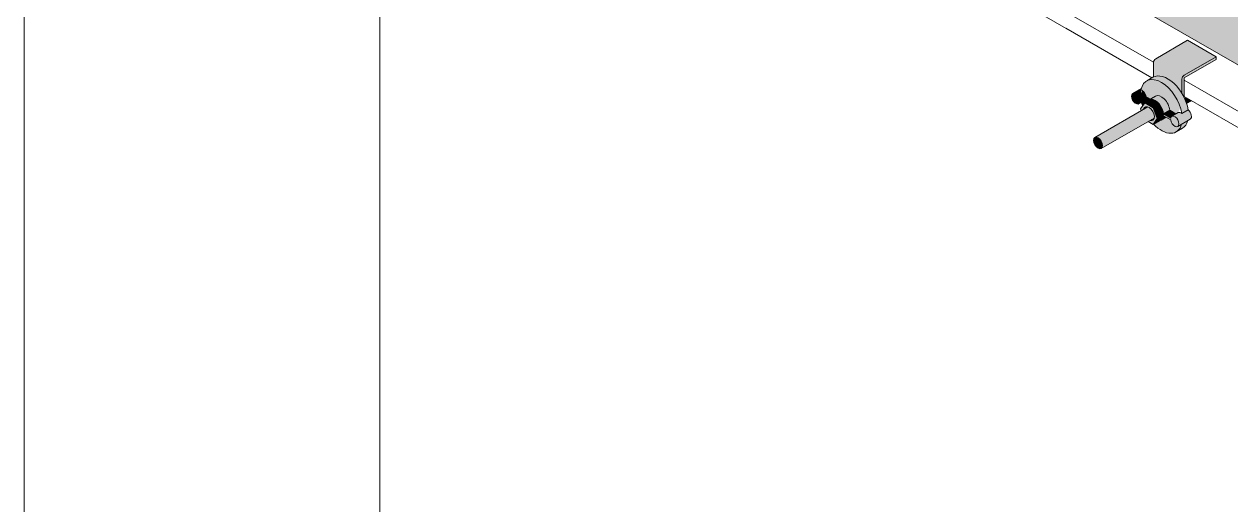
# Model space of a CAD drawing. Extents: x -23436 to 4767, y -4638 to 9755.
# Drawn here: x -15921.4 to -15683.9, y 8182.1 to 8276.8 of the extents above; entities that cross this region are included whole.
import ezdxf

# ---------------------------------------------------------------- set-up
doc = ezdxf.new("R2010")
doc.units = 0
doc.layers.get('0').update_dxf_attribs({"lineweight": 13})
for name, color, linetype, lineweight in [('Demarcação 1', 252, 'Continuous', 9), ('Demarcação 2', 254, 'Continuous', 9), ('FOLHA MB', 7, 'Continuous', 13), ('Madeira', 100, 'Continuous', 13)]:
    doc.layers.add(name, color=color, linetype=linetype, lineweight=lineweight)
doc.layers.add('MB Logo', color=255, linetype='Continuous')

# ---------------------------------------------------------------- blocks, each defined once
blk = doc.blocks.new('A$C169d8357')
at = {"layer": 'FOLHA MB', "color": 1}
for points in [[(0, 1199.93842203898), (0, 149.9384220389802), (1485.020408163266, 149.9384220389802), (1485.020408163266, 1199.93842203898)], [(70, 1169.93842203898), (70, 179.9384220389802), (1455.020408163266, 179.9384220389802), (1455.020408163266, 1169.93842203898)]]:
    blk.add_lwpolyline(points, close=True, dxfattribs=at)

msp = doc.modelspace()

# ---------------------------------------------------------------- hatches: boundary and pattern name
at = {"layer": 'Demarcação 1'}
h = msp.add_hatch(color=256, dxfattribs=at)
h.dxf.hatch_style = 1
h.set_gradient(color1=(132, 132, 132), tint=1, name='SPHERICAL')
edge = h.paths.add_edge_path()
edge.add_line((-15686.81930818582, 8270.338344728307), (-15692.43232181504, 8273.579019658102))
edge.add_line((-15692.43232181503, 8273.579019658102), (-15698.71889707933, 8269.949463736828))
edge.add_ellipse((-15698.71889707933, 8269.43095574804), major_axis=(-0.3175200000000008, -0.5499607724192708), ratio=0.577350269189626, start_angle=224.9999999998697, end_angle=314.9999999999998)
edge.add_line((-15699.16793816971, 8269.171701753665), (-15699.16793816971, 8266.338954623388))
edge.add_ellipse((-15696.36143135534, 8261.264454925265), major_axis=(-2.900423076923077, 5.023680132676035), ratio=0.577350269189626, start_angle=271.82644889274303, end_angle=358.17355110726766, ccw=False)
edge.add_line((-15693.55492454078, 8263.09827969374), (-15693.55492454078, 8266.041448284794))
edge.add_ellipse((-15693.10588345046, 8266.190280818359), major_axis=(0.3175200000000008, 0.5499607724192708), ratio=0.577350269189626, start_angle=44.9999999999348, end_angle=134.9999999999675, ccw=False)
edge.add_line((-15693.10588345046, 8266.708788807118), (-15686.81930818576, 8270.338344728305))
h = msp.add_hatch(color=256, dxfattribs=at)
h.dxf.hatch_style = 1
h.set_gradient(color1=(132, 132, 132), tint=1, name='SPHERICAL')
edge = h.paths.add_edge_path()
edge.add_line((-15686.81930818582, 8269.819836739633), (-15686.81930818582, 8270.338344728305))
edge.add_line((-15686.81930818582, 8270.338344728307), (-15693.10588345046, 8266.70878880712))
edge.add_ellipse((-15693.10588345046, 8266.190280818359), major_axis=(0.3175200000000008, 0.5499607724192708), ratio=0.577350269189626, start_angle=44.99999999993487, end_angle=134.9999999999675)
edge.add_line((-15693.55492454078, 8265.931026824), (-15693.55492454078, 8263.098279693739))
edge.add_ellipse((-15696.36143135534, 8261.264454925265), major_axis=(-2.900423076923077, 5.023680132676035), ratio=0.577350269189626, start_angle=262.4688479150752, end_angle=271.82644889274303, ccw=False)
edge.add_line((-15693.10588345046, 8262.2661400094), (-15693.10588345046, 8266.190280818359))
edge.add_line((-15693.10588345046, 8266.190280818359), (-15686.81930818576, 8269.819836739633))
h = msp.add_hatch(color=256, dxfattribs=at)
h.dxf.hatch_style = 1
h.set_gradient(color1=(132, 132, 132), tint=1, name='SPHERICAL')
edge = h.paths.add_edge_path()
edge.add_ellipse((-15697.59197665074, 8260.553999267497), major_axis=(2.900423076923077, -5.023680132676035), ratio=0.577350269189626, start_angle=56.29308563726577, end_angle=180.0000000000022)
edge.add_ellipse((-15697.59197665074, 8260.553999267497), major_axis=(2.900423076923077, -5.023680132676035), ratio=0.577350269189626, start_angle=180.0000000000022, end_angle=210.153771802942)
edge.add_ellipse((-15697.59197665074, 8260.553999267497), major_axis=(2.900423076923077, -5.023680132676035), ratio=0.577350269189626, start_angle=210.153771802942, end_angle=213.7069143627306)
edge.add_ellipse((-15701.44768524378, 8262.780093661604), major_axis=(0.580084615384616, -1.004736026535201), ratio=0.5773502691896261, start_angle=56.536959032804816, end_angle=146.7236510024918, ccw=False)
edge.add_line((-15700.64389642257, 8262.505480811373), (-15699.74824240627, 8261.98837472396))
edge.add_line((-15699.74824240627, 8261.988374723887), (-15698.61724346583, 8262.641357266688))
edge.add_ellipse((-15697.59197665074, 8260.553999267497), major_axis=(1.160169230769228, -2.009472053070409), ratio=0.5773502691896264, start_angle=50.739170477262576, end_angle=180, ccw=False)
edge.add_line((-15695.95947383732, 8259.800928170887), (-15694.73236458252, 8259.092456312363))
edge.add_line((-15694.73236458252, 8259.09245631235), (-15694.18635978129, 8259.407692331306))
edge.add_ellipse((-15693.73626805794, 8258.327904873579), major_axis=(0.580084615384616, -1.004736026535201), ratio=0.5773502691896261, start_angle=123.276348997522, end_angle=180, ccw=False)
h = msp.add_hatch(color=256, dxfattribs=at)
h.dxf.hatch_style = 1
h.set_gradient(color1=(132, 132, 132), tint=1, name='SPHERICAL')
edge = h.paths.add_edge_path()
edge.add_ellipse((-15696.36143135534, 8261.264454925265), major_axis=(-2.900423076923077, 5.023680132676035), ratio=0.577350269189626, start_angle=271.826448892743, end_angle=358.1735511072677)
edge.add_ellipse((-15696.36143135534, 8261.264454925265), major_axis=(-2.900423076923077, 5.023680132676035), ratio=0.577350269189626, start_angle=358.1735511072677, end_angle=360.0000000000026)
edge.add_line((-15699.26185443192, 8266.288135057906), (-15700.49239972732, 8265.577679400254))
edge.add_ellipse((-15697.59197665074, 8260.553999267497), major_axis=(2.900423076923077, -5.023680132676035), ratio=0.577350269189626, start_angle=56.29308563726602, end_angle=180.0000000000024, ccw=False)
edge.add_line((-15693.56957717075, 8259.159178985698), (-15692.33903187494, 8259.86963464332))
edge.add_ellipse((-15696.36143135534, 8261.264454925265), major_axis=(-2.900423076923077, 5.023680132676035), ratio=0.577350269189626, start_angle=236.2930856372657, end_angle=249.994809911856)
edge.add_ellipse((-15696.36143135534, 8261.264454925265), major_axis=(-2.900423076923077, 5.023680132676035), ratio=0.577350269189626, start_angle=249.994809911856, end_angle=256.001000546177)
edge.add_ellipse((-15696.36143135534, 8261.264454925265), major_axis=(-2.900423076923077, 5.023680132676035), ratio=0.577350269189626, start_angle=256.001000546177, end_angle=260.5320794259401)
edge.add_ellipse((-15696.36143135534, 8261.264454925265), major_axis=(-2.900423076923077, 5.023680132676035), ratio=0.577350269189626, start_angle=260.5320794259401, end_angle=262.4688479150752)
edge.add_ellipse((-15696.36143135534, 8261.264454925265), major_axis=(-2.900423076923077, 5.023680132676035), ratio=0.577350269189626, start_angle=262.4688479150752, end_angle=271.826448892743)
h = msp.add_hatch(color=256, dxfattribs=at)
h.dxf.hatch_style = 1
h.set_gradient(color1=(132, 132, 132), tint=1, name='SPHERICAL')
edge = h.paths.add_edge_path()
edge.add_ellipse((-15702.678230539, 8262.069638003952), major_axis=(0.580084615384616, -1.004736026535201), ratio=0.5773502691896261, start_angle=56.53695903281174, end_angle=180.0000000000032)
edge.add_ellipse((-15702.678230539, 8262.069638003952), major_axis=(0.580084615384616, -1.004736026535201), ratio=0.5773502691896261, start_angle=180.0000000000032, end_angle=360.0000000000787)
edge.add_ellipse((-15702.678230539, 8262.069638003952), major_axis=(0.580084615384616, -1.004736026535201), ratio=0.5773502691896261, start_angle=360.0000000000787, end_angle=393.4630409671884)
edge.add_line((-15701.87444171785, 8261.416115469568), (-15701.07806606612, 8260.956327772576))
edge.add_line((-15701.07806606612, 8260.956327772577), (-15700.88861122423, 8261.22585565263))
edge.add_line((-15700.88861122423, 8261.225855652629), (-15701.87444171785, 8261.795025153471))
h = msp.add_hatch(color=256, dxfattribs=at)
h.dxf.hatch_style = 1
h.set_gradient(color1=(132, 132, 132), tint=1, name='SPHERICAL')
edge = h.paths.add_edge_path()
edge.add_ellipse((-15701.44768524378, 8262.780093661604), major_axis=(0.580084615384616, -1.004736026535201), ratio=0.5773502691896261, start_angle=56.53695903280461, end_angle=146.7236510024917)
edge.add_ellipse((-15697.59197665074, 8260.553999267497), major_axis=(2.900423076923077, -5.023680132676035), ratio=0.577350269189626, start_angle=210.1537718029421, end_angle=213.7069143627307, ccw=False)
edge.add_line((-15701.55686320712, 8264.056707770207), (-15703.25831515445, 8263.074374030497))
edge.add_ellipse((-15702.678230539, 8262.069638003952), major_axis=(0.580084615384616, -1.004736026535201), ratio=0.5773502691896261, start_angle=56.53695903281192, end_angle=180.0000000000038, ccw=False)
edge.add_line((-15701.87444171785, 8261.79502515369), (-15700.64389642257, 8262.505480811371))
h = msp.add_hatch(color=256, dxfattribs=at)
h.dxf.hatch_style = 1
h.set_gradient(color1=(132, 132, 132), tint=1, name='SPHERICAL')
edge = h.paths.add_edge_path()
edge.add_line((-15700.64389642257, 8262.505480811373), (-15701.87444171785, 8261.795025153691))
edge.add_line((-15701.87444171785, 8261.79502515369), (-15700.88861122423, 8261.225855652629))
edge.add_line((-15700.88861122423, 8261.225855652629), (-15700.87343077226, 8261.247452118136))
edge.add_line((-15700.8734307722, 8261.247452118138), (-15700.24343326168, 8261.611181350405))
edge.add_ellipse((-15698.82252194602, 8259.843543609948), major_axis=(1.160169230769228, -2.009472053070409), ratio=0.5773502691896264, start_angle=179.9999999999906, end_angle=194.9999999998853, ccw=False)
edge.add_line((-15699.98269117715, 8261.853015662819), (-15699.74824240627, 8261.988374723885))
edge.add_line((-15699.74824240627, 8261.988374723887), (-15700.64389642256, 8262.505480811373))
h = msp.add_hatch(color=256, dxfattribs=at)
h.dxf.hatch_style = 1
h.set_gradient(color1=(132, 132, 132), tint=1, name='SPHERICAL')
edge = h.paths.add_edge_path()
edge.add_line((-15698.41234018116, 8258.185813741984), (-15699.23270371147, 8260.300177907768))
edge.add_line((-15699.23270371153, 8260.300177907884), (-15700.8734307722, 8261.247452118136))
edge.add_line((-15700.8734307722, 8261.247452118138), (-15700.88861122417, 8261.22585565263))
edge.add_line((-15700.88861122423, 8261.225855652629), (-15701.07806606612, 8260.956327772576))
edge.add_line((-15701.07806606612, 8260.956327772577), (-15701.69379430291, 8260.08036216246))
edge.add_line((-15701.69379430291, 8260.080362162458), (-15701.55812806238, 8259.730702742097))
edge.add_line((-15701.55812806239, 8259.73070274188), (-15701.09480871759, 8259.998200290509))
edge.add_ellipse((-15700.05306724201, 8259.133087952265), major_axis=(-0.7541100000000018, 1.306156834495764), ratio=0.5773502691896261, start_angle=355.3200786188029, end_angle=392.6368975035609, ccw=False)
edge.add_ellipse((-15700.05306724201, 8259.133087952265), major_axis=(-0.7541100000000018, 1.306156834495764), ratio=0.5773502691896261, start_angle=349.0253361099256, end_angle=355.3200786188029, ccw=False)
edge.add_ellipse((-15700.05306724201, 8259.133087952265), major_axis=(-0.7541100000000018, 1.306156834495764), ratio=0.5773502691896261, start_angle=342.5928085264702, end_angle=349.0253361099256, ccw=False)
edge.add_ellipse((-15700.05306724201, 8259.133087952265), major_axis=(-0.7541100000000018, 1.306156834495764), ratio=0.5773502691896261, start_angle=335.92411531679977, end_angle=342.5928085264702, ccw=False)
edge.add_ellipse((-15700.05306724201, 8259.133087952265), major_axis=(-0.7541100000000018, 1.306156834495764), ratio=0.5773502691896261, start_angle=328.8867134268062, end_angle=335.92411531679977, ccw=False)
edge.add_line((-15700.2800493381, 8260.468601837705), (-15700.28140576572, 8260.467818703642))
edge.add_ellipse((-15700.05306724201, 8259.133087952265), major_axis=(-0.7541100000000018, 1.306156834495764), ratio=0.5773502691896261, start_angle=212.6368975035226, end_angle=327.36310249634704, ccw=False)
edge.add_ellipse((-15699.27372188795, 8259.583043202081), major_axis=(-0.7541100000000018, 1.306156834495764), ratio=0.5773502691896261, start_angle=147.3631024964392, end_angle=148.8867134268343, ccw=False)
edge.add_ellipse((-15700.05306724201, 8259.133087952265), major_axis=(-0.7541100000000018, 1.306156834495764), ratio=0.5773502691896261, start_angle=204.0758846831674, end_angle=211.1132865732151, ccw=False)
edge.add_ellipse((-15700.05306724201, 8259.133087952265), major_axis=(-0.7541100000000018, 1.306156834495764), ratio=0.5773502691896261, start_angle=197.407191473494, end_angle=204.0758846831674, ccw=False)
edge.add_ellipse((-15700.05306724201, 8259.133087952265), major_axis=(-0.7541100000000018, 1.306156834495764), ratio=0.5773502691896261, start_angle=190.974663889962, end_angle=197.407191473494, ccw=False)
edge.add_ellipse((-15700.05306724201, 8259.133087952265), major_axis=(-0.7541100000000018, 1.306156834495764), ratio=0.5773502691896261, start_angle=184.679921381206, end_angle=190.974663889962, ccw=False)
edge.add_ellipse((-15700.05306724201, 8259.133087952265), major_axis=(-0.7541100000000018, 1.306156834495764), ratio=0.5773502691896261, start_angle=147.3631024964392, end_angle=184.679921381206, ccw=False)
edge.add_line((-15699.82472871789, 8257.798357200743), (-15700.20389855738, 8257.579443391973))
edge.add_line((-15700.20389855744, 8257.579443391973), (-15699.23270371147, 8257.018723786205))
edge.add_line((-15699.23270371153, 8257.018723786206), (-15698.41234018116, 8258.185813741986))
h = msp.add_hatch(color=256, dxfattribs=at)
h.dxf.hatch_style = 1
h.set_gradient(color1=(132, 132, 132), tint=1, name='SPHERICAL')
h.paths.add_polyline_path([(-15699.64288547692, 8261.957907775832), (-15700.8734307722, 8261.247452118138), (-15699.23270371153, 8260.300177907884), (-15698.00215841624, 8261.010633565667)])
h = msp.add_hatch(color=256, dxfattribs=at)
h.dxf.hatch_style = 1
h.set_gradient(color1=(132, 132, 132), tint=1, name='SPHERICAL')
edge = h.paths.add_edge_path()
edge.add_ellipse((-15697.59197665074, 8260.553999267497), major_axis=(1.160169230769228, -2.009472053070409), ratio=0.5773502691896264, start_angle=50.73917047726241, end_angle=180)
edge.add_line((-15698.75214588186, 8262.563471320631), (-15699.98269117703, 8261.853015663022))
edge.add_ellipse((-15698.82252194602, 8259.843543609948), major_axis=(1.160169230769228, -2.009472053070409), ratio=0.5773502691896264, start_angle=165.000000000028, end_angle=179.9999999999906, ccw=False)
edge.add_ellipse((-15698.82252194602, 8259.843543609948), major_axis=(1.160169230769228, -2.009472053070409), ratio=0.5773502691896264, start_angle=104.9999999999738, end_angle=165.000000000028, ccw=False)
edge.add_ellipse((-15698.82252194602, 8259.843543609948), major_axis=(1.160169230769228, -2.009472053070409), ratio=0.5773502691896264, start_angle=50.739170477262576, end_angle=104.9999999999738, ccw=False)
edge.add_line((-15697.19001913302, 8259.090472513308), (-15695.95947383726, 8259.800928170887))
h = msp.add_hatch(color=256, dxfattribs=at)
h.dxf.hatch_style = 1
h.set_gradient(color1=(132, 132, 132), tint=1, name='SPHERICAL')
h.paths.add_polyline_path([(-15698.00215841624, 8261.010633565667), (-15699.23270371153, 8260.300177907884), (-15698.41234018116, 8258.185813741984), (-15697.18179488576, 8258.896269399624)])
h = msp.add_hatch(color=256, dxfattribs=at)
h.dxf.hatch_style = 1
h.set_gradient(color1=(132, 132, 132), tint=1, name='SPHERICAL')
edge = h.paths.add_edge_path()
edge.add_ellipse((-15694.96681335322, 8257.61744921594), major_axis=(0.580084615384616, -1.004736026535201), ratio=0.5773502691896261, start_angle=360.0000000000039, end_angle=540.0000000000034)
edge.add_ellipse((-15694.96681335322, 8257.61744921594), major_axis=(0.580084615384616, -1.004736026535201), ratio=0.5773502691896261, start_angle=180.0000000000032, end_angle=213.4630409671917)
edge.add_line((-15695.77060217484, 8258.27097175018), (-15697.19001913302, 8259.090472513295))
edge.add_ellipse((-15698.82252194602, 8259.843543609948), major_axis=(1.160169230769228, -2.009472053070409), ratio=0.5773502691896264, start_angle=50.73917047726241, end_angle=104.9999999999736)
edge.add_line((-15698.00215841624, 8261.010633565667), (-15697.18179488576, 8258.896269399753))
edge.add_line((-15697.18179488576, 8258.896269399624), (-15698.0021584163, 8257.729179443975))
edge.add_ellipse((-15698.82252194602, 8259.843543609948), major_axis=(1.160169230769228, -2.009472053070409), ratio=0.5773502691896264, start_angle=345.000000000011, end_angle=360.0000000000275)
edge.add_ellipse((-15698.82252194602, 8259.843543609948), major_axis=(1.160169230769228, -2.009472053070409), ratio=0.5773502691896264, start_angle=360.0000000000275, end_angle=399.2608295227375)
edge.add_line((-15697.19001913302, 8258.711562829187), (-15695.77060217461, 8257.892062066217))
edge.add_ellipse((-15694.96681335322, 8257.61744921594), major_axis=(0.580084615384616, -1.004736026535201), ratio=0.5773502691896261, start_angle=236.5369590328082, end_angle=360.0000000000039)
h = msp.add_hatch(color=256, dxfattribs=at)
h.dxf.hatch_style = 1
h.set_gradient(color1=(132, 132, 132), tint=1, name='SPHERICAL')
edge = h.paths.add_edge_path()
edge.add_line((-15692.26393140594, 8262.009810159107), (-15692.71297249638, 8262.269064153377))
edge.add_line((-15692.71297249645, 8262.269064153363), (-15693.02341210165, 8262.089831763798))
edge.add_ellipse((-15696.36143135534, 8261.264454925265), major_axis=(-2.900423076923077, 5.023680132676035), ratio=0.577350269189626, start_angle=256.0010005461773, end_angle=260.5320794259402, ccw=False)
edge.add_line((-15692.84552428288, 8261.674027355017), (-15692.26393140595, 8262.009810159005))
h = msp.add_hatch(color=256, dxfattribs=at)
h.dxf.hatch_style = 1
h.set_gradient(color1=(132, 132, 132), tint=1, name='SPHERICAL')
edge = h.paths.add_edge_path()
edge.add_line((-15691.68268481326, 8261.674227282354), (-15692.26393140594, 8262.009810159092))
edge.add_line((-15692.26393140594, 8262.009810159107), (-15692.84552428287, 8261.674027355104))
edge.add_ellipse((-15696.36143135534, 8261.264454925265), major_axis=(-2.900423076923077, 5.023680132676035), ratio=0.577350269189626, start_angle=249.99480991185618, end_angle=256.0010005461773, ccw=False)
edge.add_line((-15692.64376506324, 8261.119347341075), (-15691.68268481326, 8261.674227282354))
h = msp.add_hatch(color=256, dxfattribs=at)
h.dxf.hatch_style = 1
h.set_gradient(color1=(132, 132, 132), tint=1, name='SPHERICAL')
edge = h.paths.add_edge_path()
edge.add_ellipse((-15700.05306724201, 8259.133087952265), major_axis=(-0.7541100000000018, 1.306156834495764), ratio=0.5773502691896261, start_angle=212.6368975035515, end_angle=327.3631024963468)
edge.add_line((-15700.28140576572, 8260.467818703657), (-15710.69222460965, 8254.457129641649))
edge.add_ellipse((-15710.05718461003, 8253.35720809675), major_axis=(0.6350400000000023, -1.099921544838537), ratio=0.5773502691896261, start_angle=0, end_angle=179.9999999999757, ccw=False)
edge.add_ellipse((-15710.05718461003, 8253.35720809675), major_axis=(0.6350400000000023, -1.099921544838537), ratio=0.5773502691896261, start_angle=179.9999999999754, end_angle=359.9999999999752)
edge.add_line((-15709.42214461007, 8252.257286551825), (-15699.01132576602, 8258.267975613935))
h = msp.add_hatch(color=256, dxfattribs=at)
h.dxf.hatch_style = 1
h.set_gradient(color1=(132, 132, 132), tint=1, name='SPHERICAL')
edge = h.paths.add_edge_path()
edge.add_ellipse((-15694.96681335322, 8257.61744921594), major_axis=(0.580084615384616, -1.004736026535201), ratio=0.5773502691896261, start_angle=236.53695903280828, end_angle=360.0000000000037, ccw=False)
edge.add_line((-15695.77060217484, 8257.892062066217), (-15696.66625619084, 8258.409168153587))
edge.add_line((-15696.66625619084, 8258.409168153397), (-15697.6623527156, 8257.834071556841))
edge.add_ellipse((-15698.82252194602, 8259.843543609948), major_axis=(1.160169230769228, -2.009472053070409), ratio=0.5773502691896264, start_angle=345.0000000000109, end_angle=360.0000000000275, ccw=False)
edge.add_line((-15698.00215841624, 8257.729179443988), (-15699.1465262852, 8257.068478346664))
edge.add_ellipse((-15697.59197665074, 8260.553999267497), major_axis=(2.900423076923077, -5.023680132676035), ratio=0.577350269189626, start_angle=292.7288384360598, end_angle=360.0000000000268)
edge.add_ellipse((-15697.59197665074, 8260.553999267497), major_axis=(2.900423076923077, -5.023680132676035), ratio=0.577350269189626, start_angle=360.0000000000268, end_angle=390.1537718029654)
edge.add_line((-15693.62709009424, 8257.051290764975), (-15694.38672873853, 8256.612713189337))
h = msp.add_hatch(color=256, dxfattribs=at)
h.dxf.hatch_style = 1
h.set_gradient(color1=(132, 132, 132), tint=1, name='SPHERICAL')
h.paths.add_polyline_path([(-15697.18179488576, 8258.896269399624), (-15698.41234018116, 8258.185813741984), (-15699.23270371153, 8257.018723786206), (-15698.00215841624, 8257.729179443988)])
h = msp.add_hatch(color=256, dxfattribs=at)
h.dxf.hatch_style = 1
h.set_gradient(color1=(132, 132, 132), tint=1, name='SPHERICAL')
edge = h.paths.add_edge_path()
edge.add_line((-15696.66625619084, 8258.409168153397), (-15697.19001913307, 8258.711562829187))
edge.add_ellipse((-15698.82252194602, 8259.843543609948), major_axis=(1.160169230769228, -2.009472053070409), ratio=0.5773502691896264, start_angle=360.0000000000275, end_angle=399.26082952273765, ccw=False)
edge.add_line((-15697.66235271554, 8257.834071556841), (-15696.66625619084, 8258.409168153587))
h = msp.add_hatch(color=256, dxfattribs=at)
h.dxf.hatch_style = 1
h.set_gradient(color1=(132, 132, 132), tint=1, name='SPHERICAL')
edge = h.paths.add_edge_path(flags=17)
edge.add_line((-15695.95947383732, 8259.800928170887), (-15697.19001913302, 8259.090472513308))
edge.add_line((-15697.19001913302, 8259.090472513308), (-15695.77060217461, 8258.270971750193))
edge.add_ellipse((-15694.96681335322, 8257.61744921594), major_axis=(0.580084615384616, -1.004736026535201), ratio=0.5773502691896261, start_angle=540.0000000000032, end_angle=573.4630409671917, ccw=False)
edge.add_line((-15695.54689796872, 8258.62218524234), (-15694.73236458246, 8259.092456312348))
edge.add_line((-15694.73236458252, 8259.09245631235), (-15695.95947383733, 8259.800928170875))
h = msp.add_hatch(color=256, dxfattribs=at)
h.dxf.hatch_style = 1
h.set_gradient(color1=(132, 132, 132), tint=1, name='SPHERICAL')
edge = h.paths.add_edge_path()
edge.add_ellipse((-15692.50572276218, 8259.03836053113), major_axis=(0.580084615384616, -1.004736026535201), ratio=0.5773502691896261, start_angle=-2.518090105059784e-11, end_angle=123.276348997522)
edge.add_line((-15692.33903187488, 8259.86963464332), (-15693.56957717029, 8259.159178985698))
edge.add_ellipse((-15693.73626805794, 8258.327904873579), major_axis=(0.580084615384616, -1.004736026535201), ratio=0.5773502691896261, start_angle=123.276348997522, end_angle=180)
edge.add_line((-15694.31635267291, 8259.332640899993), (-15695.54689796884, 8258.62218524234))
edge.add_ellipse((-15694.96681335322, 8257.61744921594), major_axis=(0.580084615384616, -1.004736026535201), ratio=0.5773502691896261, start_angle=360.0000000000037, end_angle=540.0000000000032, ccw=False)
edge.add_line((-15694.33800334144, 8256.640844810194), (-15693.62709009424, 8257.051290764975))
edge.add_line((-15693.62709009424, 8257.051290764975), (-15691.92563814697, 8258.0336245047))
h = msp.add_hatch(color=256, dxfattribs=at)
h.dxf.hatch_style = 1
h.set_gradient(color1=(132, 132, 132), tint=1, name='SPHERICAL')
edge = h.paths.add_edge_path()
edge.add_ellipse((-15696.36143135534, 8261.264454925265), major_axis=(-2.900423076923077, 5.023680132676035), ratio=0.577350269189626, start_angle=179.9999999999974, end_angle=210.153771802964)
edge.add_line((-15692.39654479843, 8257.761746422628), (-15693.62709009424, 8257.051290764975))
edge.add_ellipse((-15697.59197665074, 8260.553999267497), major_axis=(2.900423076923077, -5.023680132676035), ratio=0.577350269189626, start_angle=360.0000000000268, end_angle=390.1537718029655, ccw=False)
edge.add_line((-15694.69155357392, 8255.53031913486), (-15693.46100827805, 8256.240774792628))
h = msp.add_hatch(color=256, dxfattribs=at)
h.dxf.hatch_style = 1
h.set_gradient(color1=(132, 132, 132), tint=1, name='SPHERICAL')
edge = h.paths.add_edge_path()
edge.add_ellipse((-15710.05718461003, 8253.35720809675), major_axis=(0.6350400000000029, -1.099921544838539), ratio=0.5773502691896262, start_angle=0, end_angle=179.9999999999754)
edge.add_ellipse((-15710.05718461003, 8253.35720809675), major_axis=(0.6350400000000029, -1.099921544838539), ratio=0.5773502691896262, start_angle=179.9999999999754, end_angle=359.9999999999752)
at = {"layer": 'Demarcação 2'}
h = msp.add_hatch(color=256, dxfattribs=at)
h.dxf.hatch_style = 1
h.paths.add_polyline_path([(-15673.17968506702, 8331.360253654706), (-15705.73516411577, 8350.156168246998), (-15705.73516411577, 8282.101994723234), (-15673.17968506702, 8263.306080130928)])
h.paths.add_polyline_path([(-15688.60774056221, 8303.663972312897), (-15688.76926576787, 8303.870282889555), (-15688.91645498909, 8304.089824701492), (-15689.04724201128, 8304.319515860792), (-15689.15979087037, 8304.556132008709), (-15689.25252162774, 8304.796351571284), (-15689.324132547, 8305.036802394265), (-15689.37361836769, 8305.274109072498), (-15689.40028441701, 8305.504940342194), (-15689.4037563626, 8305.726055838992), (-15689.38398546555, 8305.934351586062), (-15689.34124926633, 8306.12690356619), (-15689.27614768732, 8306.301008772476), (-15689.18959461174, 8306.454223149027), (-15689.08280505523, 8306.58439590243), (-15688.95727810914, 8306.689699692384), (-15688.81477589648, 8306.768656284412), (-15688.65729883631, 8306.82015730104), (-15688.48705756075, 8306.843479780897), (-15688.30644188482, 8306.838296327514), (-15688.11798725613, 8306.804679705172), (-15687.92433916508, 8306.743101817883), (-15687.72821600623, 8306.654427083551), (-15687.53237091812, 8306.539900301541), (-15687.33955313683, 8306.401129177082), (-15687.15246940222, 8306.240061752127), (-15686.97374595898, 8306.05895905963), (-15686.80589169303, 8305.860363385618), (-15686.65126290962, 8305.647062577853), (-15686.51203025852, 8305.422050911096), (-15686.39014826125, 8305.188487058367), (-15686.28732787199, 8304.949649740134), (-15686.20501246558, 8304.708891711003), (-15686.14435756932, 8304.469592687841), (-15686.10621464507, 8304.2351119015), (-15686.09111913595, 8304.008740950458), (-15686.09928294944, 8303.793657584387), (-15686.13059148382, 8303.592881104072), (-15686.18460523562, 8303.409229970006), (-15686.26056597031, 8303.245282242258), (-15686.35740736591, 8303.103339387666), (-15686.47376998116, 8302.985393972245), (-15686.60802034001, 8302.893101691234), (-15686.75827386182, 8302.827758126085), (-15686.9224213166, 8302.790280557158), (-15687.09815843378, 8302.781195087337), (-15687.28301824953, 8302.800629256812), (-15687.474405737, 8302.84831025231), (-15687.66963423635, 8302.923568737264), (-15687.86596316609, 8303.025348247458), (-15688.06063649895, 8303.1522200213), (-15688.25092144844, 8303.302403058675), (-15688.43414683004, 8303.473789116477)])

# ---------------------------------------------------------------- linework, layer by layer
at = {"extrusion": (-1e-16, 0.8164965809277258, 0.577350269189626)}
for p, q in [((-15698.71889707933, 8269.949463736832), (-15692.43232181503, 8273.579019658106)), ((-15686.81930818582, 8270.33834472831), (-15692.43232181503, 8273.579019658106)), ((-15686.81930818582, 8270.33834472831), (-15693.10588345046, 8266.708788807124)), ((-15686.81930818582, 8269.819836739638), (-15686.81930818582, 8270.33834472831)), ((-15699.16793816971, 8266.338954623392), (-15699.16793816971, 8269.17170175367)), ((-15693.10588345046, 8266.190280818362), (-15686.81930818582, 8269.819836739638)), ((-15700.49239972756, 8265.577679400258), (-15699.26185443192, 8266.28813505791)), ((-15693.55492454078, 8263.098279693744), (-15693.55492454078, 8265.931026824006)), ((-15693.10588345046, 8262.266140009404), (-15693.10588345046, 8266.190280818362)), ((-15703.25831515445, 8263.074374030502), (-15701.55686320712, 8264.056707770213)), ((-15702.09814592344, 8261.064901977426), (-15701.68213401471, 8261.3050865651)), ((-15701.87444171785, 8261.795025153693), (-15700.64389642257, 8262.505480811376)), ((-15701.87444171785, 8261.795025153693), (-15700.88861122423, 8261.225855652634)), ((-15701.87444171785, 8261.416115469572), (-15701.07806606612, 8260.956327772581)), ((-15701.69379430291, 8260.080362162462), (-15700.8734307722, 8261.247452118141)), ((-15700.8734307722, 8261.247452118141), (-15699.64288547692, 8261.957907775835)), ((-15700.8734307722, 8261.247452118141), (-15699.23270371153, 8260.300177907888)), ((-15700.64389642257, 8262.505480811376), (-15699.74824240627, 8261.988374723891)), ((-15699.98269117715, 8261.853015662824), (-15698.75214588186, 8262.563471320635)), ((-15699.64288547692, 8261.957907775835), (-15698.00215841624, 8261.010633565673)), ((-15699.23270371153, 8260.300177907888), (-15698.00215841624, 8261.010633565673)), ((-15698.00215841624, 8261.010633565673), (-15697.18179488576, 8258.896269399627)), ((-15692.71297249645, 8262.269064153366), (-15693.02341210165, 8262.089831763804)), ((-15692.84552428288, 8261.67402735502), (-15692.26393140594, 8262.00981015911)), ((-15692.64376506324, 8261.119347341079), (-15691.68268481326, 8261.674227282358)), ((-15700.28140576572, 8260.46781870366), (-15710.69222460965, 8254.457129641636)), ((-15701.55812806239, 8259.730702741883), (-15701.69379430291, 8260.080362162462)), ((-15699.23270371153, 8260.300177907888), (-15698.41234018116, 8258.185813741988)), ((-15698.41234018116, 8258.185813741988), (-15697.18179488576, 8258.896269399627)), ((-15697.18179488576, 8258.896269399627), (-15698.00215841624, 8257.729179443992)), ((-15697.66235271554, 8257.834071556847), (-15696.66625619084, 8258.409168153401)), ((-15697.19001913302, 8259.090472513311), (-15695.95947383732, 8259.800928170891)), ((-15697.19001913302, 8259.090472513311), (-15695.77060217484, 8258.270971750184)), ((-15697.19001913302, 8258.71156282919), (-15695.77060217484, 8257.892062066221)), ((-15695.95947383732, 8259.800928170891), (-15694.73236458252, 8259.092456312354)), ((-15695.54689796872, 8258.622185242344), (-15694.31635267291, 8259.332640900142)), ((-15692.33903187488, 8259.869634643324), (-15693.56957717075, 8259.159178985701)), ((-15699.01132576608, 8258.267975613924), (-15709.42214461007, 8252.257286551829)), ((-15699.23270371153, 8257.01872378621), (-15700.20389855744, 8257.579443391978)), ((-15698.41234018116, 8258.185813741988), (-15699.23270371153, 8257.01872378621)), ((-15699.23270371153, 8257.01872378621), (-15698.00215841624, 8257.729179443992)), ((-15694.69155357392, 8255.530319134863), (-15693.46100827811, 8256.240774792632)), ((-15694.38672873853, 8256.612713189343), (-15691.92563814679, 8258.033624504706))]:
    msp.add_line(p, q, dxfattribs=at)
for centre, major_axis, ratio, start_param, end_param in [((-15698.71889707933, 8269.430955748041), (-0.3175199999999995, -0.5499607724192694), 0.5773502691896258, 3.926990816984967, 5.497787143782136), ((-15697.59197665074, 8260.553999267499), (2.900423076923066, -5.023680132676023), 0.5773502691896254, 0.9824996904774184, 3.729889289907212), ((-15696.36143135534, 8261.26445492527), (-2.900423076923066, 5.023680132676023), 0.5773502691896254, 4.124092344067211, 6.283185307179627), ((-15693.10588345046, 8266.190280818362), (0.3175199999999995, 0.5499607724192694), 0.5773502691896258, 0.7853981633963116, 2.356194490191775), ((-15702.678230539, 8262.069638003955), (0.5800846153846146, -1.004736026535199), 0.5773502691896261, 0.986756084187714, 6.867225549786768), ((-15701.44768524377, 8262.780093661606), (0.5800846153846146, -1.004736026535199), 0.5773502691896261, 0.9867560841875896, 2.56081080054056), ((-15697.59197665074, 8260.553999267499), (2.900423076923066, -5.023680132676023), 0.5773502691896254, 4.273907714514356, 4.372511808277698), ((-15698.82252194602, 8259.84354360995), (1.160169230769225, -2.009472053070404), 0.5773502691896258, 2.879793265791125, 3.403392041386938), ((-15698.82252194602, 8259.84354360995), (1.160169230769225, -2.009472053070404), 0.5773502691896258, 1.83259571459358, 2.879793265791125), ((-15697.59197665074, 8260.553999267499), (1.160169230769225, -2.009472053070404), 0.5773502691896258, 0.8855655845589316, 3.141592653589792), ((-15698.82252194602, 8259.84354360995), (1.160169230769225, -2.009472053070404), 0.5773502691896258, 0.8855655845589316, 1.83259571459358), ((-15700.05306724201, 8259.133087952268), (-0.7541099999999946, 1.306156834495764), 0.5773502691896261, 2.571971334516736, 6.852806626252642), ((-15699.93001271212, 8259.204133517862), (-0.7541099999999946, 1.306156834495764), 0.5773502691896261, 0.0816800368335862, 0.5696213190730559), ((-15699.76594000663, 8259.298860938998), (0.7541099999999946, -1.306156834495764), 0.5773502691896261, 3.333136672768707, 3.711213972662897), ((-15699.60186730003, 8259.393588360017), (-0.7541099999999946, 1.306156834495764), 0.5773502691896261, 0.3038128047376282, 0.5696213190730047), ((-15699.43779459396, 8259.488315781064), (0.7541099999999946, -1.306156834495764), 0.5773502691896261, 3.561796111641442, 3.711213972662897), ((-15699.27372188794, 8259.583043202083), (-0.7541099999999946, 1.306156834495764), 0.5773502691896261, 0.5430292918183452, 0.5696213190731072), ((-15698.82252194602, 8259.84354360995), (1.160169230769225, -2.009472053070404), 0.5773502691896258, 6.021385919380628, 6.968416049415553), ((-15694.96681335322, 8257.617449215943), (0.5800846153846146, -1.004736026535199), 0.5773502691896261, 4.128348737777444, 10.00881820337662), ((-15693.73626805793, 8258.327904873582), (0.5800846153846146, -1.004736026535199), 0.5773502691896261, 2.151578179844368, 3.141592653589792), ((-15692.50572276218, 8259.038360531133), (0.5800846153846146, -1.004736026535199), 0.5773502691896261, -4.395e-13, 2.151578179844368), ((-15699.93001271212, 8259.204133517862), (-0.7541099999999946, 1.306156834495764), 0.5773502691896261, 2.571971334516502, 3.059912616755841), ((-15699.76594000663, 8259.298860938998), (0.7541099999999946, -1.306156834495764), 0.5773502691896261, 5.713563988106526, 6.091641288000075), ((-15699.60186730003, 8259.393588360017), (-0.7541099999999946, 1.306156834495764), 0.5773502691896261, 2.571971334516736, 2.837779848851944), ((-15699.43779459396, 8259.488315781064), (0.7541099999999946, -1.306156834495764), 0.5773502691896261, 5.713563988106526, 5.862981849127713), ((-15697.59197665074, 8260.553999267499), (2.900423076923066, -5.023680132676023), 0.5773502691896254, 5.109082046247772, 6.809467907036361), ((-15699.27372188794, 8259.583043202083), (-0.7541099999999946, 1.306156834495764), 0.5773502691896261, 2.571971334516736, 2.598563361771502), ((-15696.36143135534, 8261.26445492527), (-2.900423076923066, 5.023680132676023), 0.5773502691896254, 3.141592653589748, 3.667875253446552)]:
    msp.add_ellipse(centre, major_axis=major_axis, ratio=ratio, start_param=start_param, end_param=end_param)
msp.add_ellipse((-15710.05718461003, 8253.357208096751), major_axis=(0.6350399999999995, -1.099921544838537), ratio=0.5773502691896262)
at = {"layer": 'Madeira', "extrusion": (-1e-16, 0.8164965809277258, 0.577350269189626)}
for p, q in [((-15738.00999248259, 8291.66198576582), (-15699.16480033854, 8269.234703624517)), ((-15699.46803096715, 8266.169098979952), (-15738.00999248259, 8288.421310836113)), ((-15673.17968506702, 8263.306080130931), (-15705.73516411577, 8282.101994723238)), ((-15699.46803096715, 8266.169098979952), (-15716.39989001092, 8275.944712356675)), ((-15693.10588345046, 8265.736586328158), (-15654.26069130572, 8243.30930418684)), ((-15654.56392193433, 8240.243699542214), (-15693.10588345046, 8262.495911398564))]:
    msp.add_line(p, q, dxfattribs=at)

# ---------------------------------------------------------------- block references
at = {"layer": 'MB Logo'}
msp.add_blockref('A$C169d8357', (-15921.37687271501, 7382.321038242866), dxfattribs=at)

doc.saveas('drawing.dxf')
